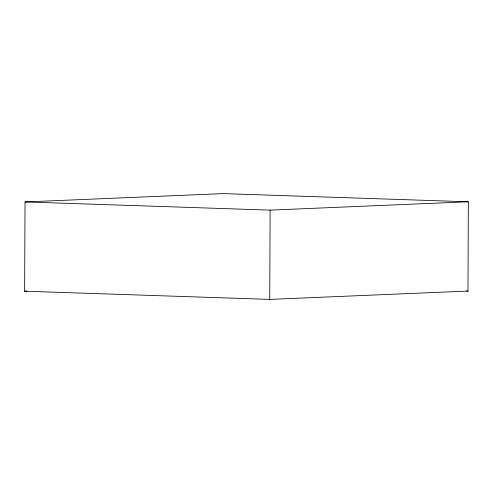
<?xml version="1.0" encoding="UTF-8"?>
<svg xmlns="http://www.w3.org/2000/svg" width="493" height="493" viewBox="0 0 493 493"><rect width="100%" height="100%" fill="white"/><g stroke="black" fill="none" stroke-linecap="round" stroke-linejoin="round"><path stroke-width="0.74" d="M24.65 291.209L25.026 201.939L223.261 193.601L468.35 201.791L467.974 291.061L269.739 299.399L24.65 291.209L26.955 291.11M269.739 299.399L270.115 210.129L468.35 201.791M25.026 201.939L270.115 210.129M466.44 291.012L467.974 291.061"/></g></svg>
